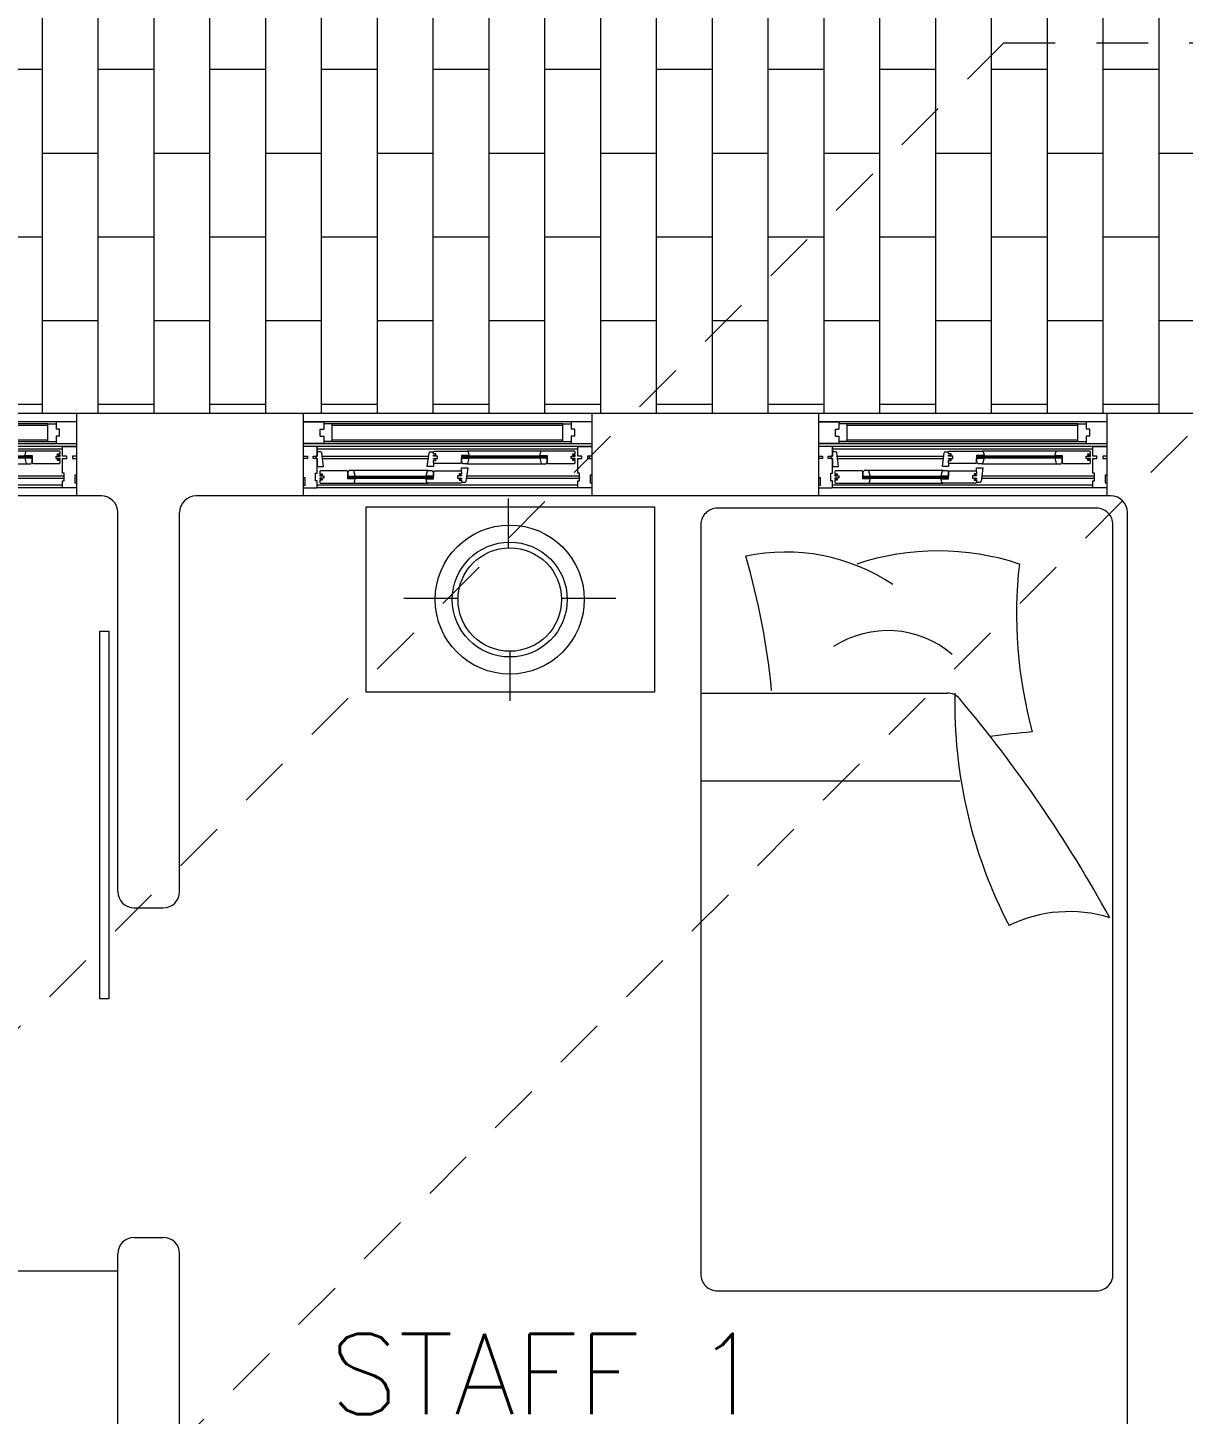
# Model space of a CAD drawing. Header units: metres. Extents: x 8 to 2416, y -346 to 476.
# Drawn here: x 33.083 to 35.887, y 36.924 to 40.29 of the extents above; entities that cross this region are included whole.
import ezdxf

# ---------------------------------------------------------------- set-up
doc = ezdxf.new("R2010")
doc.units = ezdxf.units.M
doc.linetypes.add('0', pattern=[0])
doc.linetypes.add('HIDDEN2', pattern=[0.1875, 0.125, -0.0625])
doc.layers.get('0').update_dxf_attribs({"color": 250, "linetype": '0', "lineweight": 20})
for name, color, linetype, lineweight in [('A-DOOR', 35, 'Continuous', 5), ('A-WALL', 250, 'Continuous', 20), ('baños', 140, 'Continuous', 0), ('cristales', 131, 'Continuous', 0), ('MOBILIARIOS', 252, 'Continuous', 0), ('textos', 7, 'Continuous', 0)]:
    doc.layers.add(name, color=color, linetype=linetype, lineweight=lineweight)
doc.layers.add('hatch piso', color=253, linetype='Continuous', lineweight=0, transparency=0.7)
doc.layers.add('Techos 1', color=7, linetype='HIDDEN2', lineweight=9, true_color=0x42391a)
doc.styles.get("Standard").update_dxf_attribs({"font": 'arial.ttf', "height": 0.1875})

# ---------------------------------------------------------------- blocks, each defined once
blk = doc.blocks.new('Fenton Bead')
at = {"color": 7}
blk.add_lwpolyline([(2.1, 12.5, -0.341999), (0.2, 11), (0, 10.7), (0, 1), (1, 0), (18, 0), (18, 0.5), (14.7, 12.9, 0.339454), (13.2, 14), (4.1, 14, 0.341999)], format="xyb", close=True, dxfattribs=at)
blk = doc.blocks.new('A$C6ca19f56')
at = {"layer": 'A-DOOR', "color": 7}
for p, q in [((0.7, 0.2), (0, 0.2)), ((0.0325, 0.12), (0, 0.12)), ((0, 0.12), (0, 0.097)), ((0.7, 0.12), (0, 0.12)), ((0.034, 0.1185), (0.0325, 0.12)), ((0.034, 0.097), (0.034, 0.1185)), ((0.034, 0.1185), (0.034, 0.097)), ((0.0417, 0.1075), (0.034, 0.1075)), ((0.049, 0.0715), (0.0447, 0.1047)), ((0.301, 0.0715), (0.3053, 0.1047)), ((0.3083, 0.1075), (0.316, 0.1075)), ((0.316, 0.1075), (0.3175, 0.109)), ((0.316, 0.102), (0.316, 0.1075)), ((0.322, 0.102), (0.316, 0.102)), ((0.3175, 0.109), (0.3981, 0.109)), ((0.322, 0.0993), (0.322, 0.102)), ((0.3981, 0.109), (0.4, 0.1075)), ((0.5779, 0.109), (0.3981, 0.109)), ((0.4, 0.1075), (0.402, 0.0995)), ((0.576, 0.1075), (0.574, 0.0995)), ((0.5779, 0.109), (0.576, 0.1075)), ((0.6585, 0.109), (0.5779, 0.109)), ((0.654, 0.0993), (0.654, 0.102)), ((0.654, 0.102), (0.66, 0.102)), ((0.66, 0.1075), (0.6585, 0.109)), ((0.66, 0.102), (0.66, 0.1075)), ((0.666, 0.1185), (0.6675, 0.12)), ((0.666, 0.097), (0.666, 0.1185)), ((0.6675, 0.12), (0.7, 0.12)), ((0.7, 0.12), (0.7, 0.097)), ((0, 0.097), (0.01, 0.097)), ((0.01, 0.091), (0, 0.091)), ((0, 0.091), (0, 0.0445)), ((0.01, 0.097), (0.01, 0.091)), ((0.024, 0.091), (0.024, 0.097)), ((0.024, 0.097), (0.034, 0.097)), ((0.034, 0.091), (0.024, 0.091)), ((0.034, 0.097), (0.0305, 0.097)), ((0.0305, 0.097), (0.0305, 0.091)), ((0.0305, 0.091), (0.034, 0.091)), ((0.034, 0.0555), (0.034, 0.091)), ((0.034, 0.091), (0.034, 0.0715)), ((0.034, 0.0715), (0.049, 0.0715)), ((0.316, 0.0715), (0.301, 0.0715)), ((0.316, 0.097), (0.316, 0.0993)), ((0.316, 0.0993), (0.322, 0.0993)), ((0.326, 0.097), (0.316, 0.097)), ((0.316, 0.089), (0.316, 0.091)), ((0.316, 0.091), (0.326, 0.091)), ((0.322, 0.089), (0.316, 0.089)), ((0.316, 0.0805), (0.316, 0.0863)), ((0.316, 0.0863), (0.322, 0.0863)), ((0.3175, 0.079), (0.316, 0.0805)), ((0.316, 0.0805), (0.316, 0.0715)), ((0.3825, 0.079), (0.3175, 0.079)), ((0.322, 0.0863), (0.322, 0.089)), ((0.326, 0.091), (0.326, 0.097)), ((0.384, 0.0805), (0.3825, 0.079)), ((0.4015, 0.098), (0.384, 0.098)), ((0.384, 0.098), (0.384, 0.0805)), ((0.384, 0.095), (0.389, 0.095)), ((0.384, 0.095), (0.389, 0.095)), ((0.384, 0.0595), (0.384, 0.0685)), ((0.384, 0.0685), (0.399, 0.0685)), ((0.389, 0.097), (0.395, 0.093)), ((0.389, 0.093), (0.395, 0.097)), ((0.399, 0.0685), (0.3947, 0.0353)), ((0.3972, 0.078), (0.5788, 0.078)), ((0.402, 0.0985), (0.4015, 0.098)), ((0.402, 0.0995), (0.402, 0.0985)), ((0.574, 0.0995), (0.574, 0.0985)), ((0.574, 0.0985), (0.5745, 0.098)), ((0.5745, 0.098), (0.592, 0.098)), ((0.587, 0.097), (0.581, 0.093)), ((0.587, 0.093), (0.581, 0.097)), ((0.592, 0.095), (0.587, 0.095)), ((0.592, 0.095), (0.587, 0.095)), ((0.592, 0.098), (0.592, 0.0805)), ((0.592, 0.0805), (0.5935, 0.079)), ((0.5935, 0.079), (0.6585, 0.079)), ((0.65, 0.091), (0.65, 0.097)), ((0.65, 0.097), (0.66, 0.097)), ((0.66, 0.091), (0.65, 0.091)), ((0.66, 0.0993), (0.654, 0.0993)), ((0.654, 0.0863), (0.654, 0.089)), ((0.654, 0.089), (0.66, 0.089)), ((0.66, 0.0863), (0.654, 0.0863)), ((0.6585, 0.079), (0.66, 0.0805)), ((0.66, 0.097), (0.66, 0.0993)), ((0.66, 0.089), (0.66, 0.091)), ((0.66, 0.0805), (0.66, 0.0863)), ((0.676, 0.097), (0.666, 0.097)), ((0.666, 0.0555), (0.666, 0.091)), ((0.666, 0.091), (0.676, 0.091)), ((0.676, 0.091), (0.676, 0.097)), ((0.7, 0.097), (0.69, 0.097)), ((0.69, 0.097), (0.69, 0.091)), ((0.69, 0.091), (0.7, 0.091)), ((0.7, 0.091), (0.7, 0.0505)), ((0, 0.0445), (0.004, 0.0445)), ((0.004, 0.0445), (0.004, 0.0255)), ((0.03, 0.0365), (0.03, 0.0555)), ((0.03, 0.0555), (0.034, 0.0555)), ((0.034, 0.0365), (0.03, 0.0365)), ((0.034, 0.0215), (0.034, 0.0365)), ((0.0415, 0.061), (0.04, 0.0595)), ((0.04, 0.0595), (0.04, 0.0537)), ((0.04, 0.0537), (0.046, 0.0537)), ((0.046, 0.051), (0.04, 0.051)), ((0.04, 0.051), (0.04, 0.049)), ((0.04, 0.049), (0.05, 0.049)), ((0.05, 0.043), (0.04, 0.043)), ((0.04, 0.043), (0.04, 0.0407)), ((0.04, 0.0407), (0.046, 0.0407)), ((0.046, 0.038), (0.04, 0.038)), ((0.04, 0.038), (0.04, 0.0325)), ((0.1065, 0.061), (0.0415, 0.061)), ((0.046, 0.0537), (0.046, 0.051)), ((0.046, 0.0407), (0.046, 0.038)), ((0.05, 0.049), (0.05, 0.043)), ((0.108, 0.0595), (0.1065, 0.061)), ((0.108, 0.042), (0.108, 0.0595)), ((0.108, 0.045), (0.113, 0.045)), ((0.108, 0.045), (0.113, 0.045)), ((0.1255, 0.042), (0.108, 0.042)), ((0.113, 0.043), (0.119, 0.047)), ((0.113, 0.047), (0.119, 0.043)), ((0.3028, 0.062), (0.1212, 0.062)), ((0.124, 0.0325), (0.126, 0.0405)), ((0.126, 0.0415), (0.1255, 0.042)), ((0.126, 0.0405), (0.126, 0.0415)), ((0.298, 0.0415), (0.2985, 0.042)), ((0.298, 0.0405), (0.298, 0.0415)), ((0.3, 0.0325), (0.298, 0.0405)), ((0.2985, 0.042), (0.316, 0.042)), ((0.311, 0.043), (0.305, 0.047)), ((0.311, 0.047), (0.305, 0.043)), ((0.316, 0.045), (0.311, 0.045)), ((0.316, 0.045), (0.311, 0.045)), ((0.316, 0.0595), (0.3175, 0.061)), ((0.316, 0.042), (0.316, 0.0595)), ((0.3175, 0.061), (0.3825, 0.061)), ((0.384, 0.049), (0.374, 0.049)), ((0.374, 0.049), (0.374, 0.043)), ((0.374, 0.043), (0.384, 0.043)), ((0.384, 0.0537), (0.378, 0.0537)), ((0.378, 0.0537), (0.378, 0.051)), ((0.378, 0.051), (0.384, 0.051)), ((0.384, 0.0407), (0.378, 0.0407)), ((0.378, 0.0407), (0.378, 0.038)), ((0.378, 0.038), (0.384, 0.038)), ((0.3825, 0.061), (0.384, 0.0595)), ((0.384, 0.0595), (0.384, 0.0537)), ((0.384, 0.051), (0.384, 0.049)), ((0.384, 0.043), (0.384, 0.0407)), ((0.384, 0.038), (0.384, 0.0325)), ((0.67, 0.0555), (0.666, 0.0555)), ((0.666, 0.0215), (0.666, 0.0365)), ((0.666, 0.0365), (0.67, 0.0365)), ((0.67, 0.0365), (0.67, 0.0555)), ((0.7, 0.0505), (0.696, 0.0505)), ((0.696, 0.0505), (0.696, 0.0315)), ((0.004, 0.0255), (0, 0.0255)), ((0, 0.0255), (0, 0.0215)), ((0, 0.0215), (0.0015, 0.02)), ((0.7, 0), (0, 0)), ((0.0015, 0.02), (0.0325, 0.02)), ((0.0325, 0.02), (0.034, 0.0215)), ((0.6675, 0.02), (0.0325, 0.02)), ((0.04, 0.0325), (0.0415, 0.031)), ((0.0415, 0.031), (0.1221, 0.031)), ((0.1221, 0.031), (0.124, 0.0325)), ((0.1221, 0.031), (0.3019, 0.031)), ((0.3019, 0.031), (0.3, 0.0325)), ((0.3825, 0.031), (0.3019, 0.031)), ((0.384, 0.0325), (0.3825, 0.031)), ((0.3917, 0.0325), (0.384, 0.0325)), ((0.6675, 0.02), (0.666, 0.0215)), ((0.6985, 0.02), (0.6675, 0.02)), ((0.696, 0.0315), (0.7, 0.0315)), ((0.7, 0.0215), (0.6985, 0.02)), ((0.7, 0.0315), (0.7, 0.0215))]:
    blk.add_line(p, q, dxfattribs=at)
at = {"layer": 'A-DOOR', "extrusion": (0, 0, -1)}
for p, q in [((0.7, 0.18), (0, 0.18)), ((0.0413, 0.1622), (0.05, 0.1622)), ((0.0413, 0.1448), (0.0413, 0.1622)), ((0.0413, 0.1448), (0.05, 0.1448)), ((0.6587, 0.1622), (0.65, 0.1622)), ((0.6587, 0.1448), (0.65, 0.1448)), ((0.6587, 0.1448), (0.6587, 0.1622)), ((0, 0.127), (0.7, 0.127))]:
    blk.add_line(p, q, dxfattribs=at)
at = {"layer": 'A-DOOR'}
for p, q in [((0.07, 0.175), (0.05, 0.175)), ((0.07, 0.132), (0.07, 0.175)), ((0.63, 0.1711), (0.07, 0.1711)), ((0.07, 0.1359), (0.07, 0.1711)), ((0.63, 0.132), (0.63, 0.175)), ((0.63, 0.175), (0.65, 0.175)), ((0.63, 0.1359), (0.63, 0.1711)), ((0.07, 0.1359), (0.63, 0.1359)), ((0.07, 0.132), (0.05, 0.132)), ((0.63, 0.132), (0.65, 0.132))]:
    blk.add_line(p, q, dxfattribs=at)
at = {"layer": 'A-DOOR', "color": 9, "true_color": 0xc7c8ca}
for p, q in [((0.63, 0.175), (0.07, 0.175)), ((0.05, 0.132), (0.63, 0.132))]:
    blk.add_line(p, q, dxfattribs=at)
at = {"layer": 'A-DOOR', "color": 8}
for p, q in [((0.666, 0.114), (0.034, 0.114)), ((0.0457, 0.097), (0.3043, 0.097)), ((0.0465, 0.091), (0.3035, 0.091)), ((0.3957, 0.043), (0.67, 0.043)), ((0.3965, 0.049), (0.67, 0.049)), ((0.666, 0.026), (0.034, 0.026))]:
    blk.add_line(p, q, dxfattribs=at)
at = {"layer": 'A-DOOR', "extrusion": (0, 0, -1)}
for points in [[(0, 0.18), (-0.05, 0.18), (-0.05, 0.1622)], [(-0.7, 0.18), (-0.65, 0.18), (-0.65, 0.1622)], [(-0.05, 0.1448), (-0.05, 0.127), (0, 0.127)], [(-0.65, 0.1448), (-0.65, 0.127), (-0.7, 0.127)]]:
    blk.add_lwpolyline(points, dxfattribs=at)
at = {"layer": 'A-DOOR', "color": 7}
for points in [[(0.384, 0.095), (0.389, 0.095), (0.389, 0.095), (0.384, 0.095)], [(0.587, 0.093), (0.389, 0.093), (0.389, 0.097), (0.587, 0.097)], [(0.587, 0.097), (0.389, 0.097), (0.389, 0.093), (0.587, 0.093)], [(0.389, 0.097), (0.395, 0.097), (0.395, 0.093), (0.389, 0.093)], [(0.4015, 0.098), (0.3895, 0.098), (0.3895, 0.097), (0.4015, 0.097)], [(0.4015, 0.093), (0.3895, 0.093), (0.3895, 0.092), (0.4015, 0.092)], [(0.395, 0.097), (0.4, 0.097), (0.4, 0.093), (0.395, 0.093)], [(0.5745, 0.098), (0.5865, 0.098), (0.5865, 0.097), (0.5745, 0.097)], [(0.5745, 0.093), (0.5865, 0.093), (0.5865, 0.092), (0.5745, 0.092)], [(0.581, 0.097), (0.576, 0.097), (0.576, 0.093), (0.581, 0.093)], [(0.587, 0.097), (0.581, 0.097), (0.581, 0.093), (0.587, 0.093)], [(0.592, 0.095), (0.587, 0.095), (0.587, 0.095), (0.592, 0.095)], [(0.108, 0.045), (0.113, 0.045), (0.113, 0.045), (0.108, 0.045)], [(0.113, 0.043), (0.119, 0.043), (0.119, 0.047), (0.113, 0.047)], [(0.113, 0.047), (0.311, 0.047), (0.311, 0.043), (0.113, 0.043)], [(0.113, 0.043), (0.311, 0.043), (0.311, 0.047), (0.113, 0.047)], [(0.1255, 0.047), (0.1135, 0.047), (0.1135, 0.048), (0.1255, 0.048)], [(0.1255, 0.042), (0.1135, 0.042), (0.1135, 0.043), (0.1255, 0.043)], [(0.119, 0.043), (0.124, 0.043), (0.124, 0.047), (0.119, 0.047)], [(0.2985, 0.047), (0.3105, 0.047), (0.3105, 0.048), (0.2985, 0.048)], [(0.2985, 0.042), (0.3105, 0.042), (0.3105, 0.043), (0.2985, 0.043)], [(0.305, 0.043), (0.3, 0.043), (0.3, 0.047), (0.305, 0.047)], [(0.311, 0.043), (0.305, 0.043), (0.305, 0.047), (0.311, 0.047)], [(0.316, 0.045), (0.311, 0.045), (0.311, 0.045), (0.316, 0.045)]]:
    blk.add_lwpolyline(points, close=True, dxfattribs=at)
for centre, start, end in [((0.0417, 0.1045), 4.2891, 90.0015), ((0.3083, 0.1045), 89.9985, 175.7109), ((0.3917, 0.0355), 269.9985, 355.7109)]:
    blk.add_arc(centre, 0.003, start, end, dxfattribs=at)
at = {"layer": 'cristales', "const_width": 0.004}
for points in [[(0.576, 0.095), (0.4, 0.095)], [(0.124, 0.045), (0.3, 0.045)]]:
    blk.add_lwpolyline(points, dxfattribs=at)
at = {"layer": 'A-DOOR', "color": 7, "yscale": 0.001000000023175567, "zscale": 0.001000000023175567, "rotation": 180}
for p, xscale in [((0.384, 0.092), -0.001000000023175567), ((0.592, 0.092), 0.001000000023175567)]:
    blk.add_blockref('Fenton Bead', p, dxfattribs=dict(at, xscale=xscale))
at = {"layer": 'A-DOOR', "color": 7, "yscale": 0.001000000023175567, "zscale": 0.001000000023175567}
for p, xscale in [((0.108, 0.048), 0.001000000023175567), ((0.316, 0.048), -0.001000000023175567)]:
    blk.add_blockref('Fenton Bead', p, dxfattribs=dict(at, xscale=xscale))
blk = doc.blocks.new('PL BASE 1N NASAS 09')
at = {"layer": 'A-DOOR'}
blk.add_lwpolyline([(-117.1245, -49.3782), (-117.1028, -49.3782), (-117.1028, -50.2702), (-117.1245, -50.2702)], close=True, dxfattribs=at)
at = {"layer": 'A-WALL'}
for p, q in [((-117.1811, -48.8497), (-117.1811, -49.0497)), ((-116.6311, -48.8497), (-116.6311, -49.0497)), ((-115.9311, -48.8497), (-115.9311, -49.0497)), ((-115.3811, -48.8497), (-115.3811, -49.0497)), ((-114.6811, -48.8497), (-114.6811, -49.0497)), ((-117.1211, -49.0497), (-117.1811, -49.0497)), ((-116.6311, -49.0497), (-116.8911, -49.0497)), ((-114.6711, -49.0497), (-115.9311, -49.0497)), ((-117.0811, -50.0097), (-117.0811, -49.0897)), ((-116.9311, -50.0097), (-116.9311, -49.0897)), ((-114.6311, -52.4997), (-114.6311, -49.0897)), ((-117.0411, -50.0497), (-116.9711, -50.0497)), ((-117.0411, -50.8497), (-116.9711, -50.8497)), ((-117.0811, -51.8097), (-117.0811, -50.8897)), ((-116.9311, -52.4597), (-116.9311, -50.8897))]:
    blk.add_line(p, q, dxfattribs=at)
for points in [[(-116.6311, -48.8497), (-117.1811, -48.8497)], [(-115.3811, -48.8497), (-115.9311, -48.8497)]]:
    blk.add_lwpolyline(points, dxfattribs=at)
blk.add_lwpolyline([(-114.4311, -53.4497), (-114.4311, -49.4897, -0.414214), (-114.3911, -49.4497), (-113.8711, -49.4497, 0.414214), (-113.8311, -49.4097), (-113.8311, -49.2897, 0.414214), (-113.8711, -49.2497), (-114.3911, -49.2497, -0.414214), (-114.4311, -49.2097), (-114.4311, -48.8897, 0.414214), (-114.4711, -48.8497), (-114.6811, -48.8497)], format="xyb", dxfattribs=at)
for centre, start, end in [((-117.1211, -49.0897), 0, 90), ((-116.8911, -49.0897), 90, 180), ((-114.6711, -49.0897), 0, 90), ((-117.0411, -50.0097), 180, 270), ((-116.9711, -50.0097), 270, 360), ((-117.0411, -50.8897), 90, 180), ((-116.9711, -50.8897), 360, 90)]:
    blk.add_arc(centre, 0.04, start, end, dxfattribs=at)
at = {"layer": 'baños'}
blk.add_line((-118.3561, -50.9307), (-117.0811, -50.9307), dxfattribs=at)
at = {"layer": 'Techos 1'}
for p, q in [((-114.9311, -42.5497), (-114.9311, -47.9497)), ((-114.9311, -47.9497), (-118.0811, -51.0997)), ((-113.5311, -47.9497), (-117.6311, -52.0497)), ((-114.9311, -47.9497), (-113.5311, -47.9497))]:
    blk.add_line(p, q, dxfattribs=at)
at = {"color": 1}
for p in [(-117.8811, -49.0497), (-116.6311, -49.0497), (-115.3811, -49.0497)]:
    blk.add_blockref('A$C6ca19f56', p, dxfattribs=at)
at = {"layer": 'textos', "insert": (-116.7008, -51.2785), "char_height": 0.195, "width": 3.404877, "attachment_point": 7}
blk.add_mtext('{\\Fromans|c0; STAFF 1}', dxfattribs=at)
blk = doc.blocks.new('SBED BL22')
at = {"layer": 'MOBILIARIOS'}
for p, q in [((0.0024, -0.4088), (0.5977, -0.4088)), ((0.0024, -0.622), (0.6287, -0.622))]:
    blk.add_line(p, q, dxfattribs=at)
blk.add_lwpolyline([(1, -1.82), (1, 0, 0.414214), (0.96, 0.04), (0.04, 0.04, 0.414214), (0, 0), (0, -1.82, 0.414214), (0.04, -1.86), (0.96, -1.86, 0.414214)], format="xyb", close=True, dxfattribs=at)
for centre, radius, start, end in [((0.206, -0.5325), 0.4662, 56.115, 102.0188), ((0.5755, -0.6929), 0.6292, 71.7279, 108.2721), ((-1.5957, -0.5731), 1.7755, 5.5112, 16.2393), ((1.8554, -0.2171), 1.0894, 173.5834, 195.2056), ((0.4533, -0.4985), 0.2414, 49.5381, 122.9919), ((0.5977, -0.4488), 0.04, 40.117, 90), ((1.7867, -0.4334), 1.1707, 178.7966, 207.447), ((-1.8433, -2.5056), 3.232, 28.6854, 40.117), ((1.0264, -3.0153), 2.5222, 95.0578, 97.3886), ((0.8936, -1.272), 0.3327, 72.799, 116.0068)]:
    blk.add_arc(centre, radius, start, end, dxfattribs=at)
blk = doc.blocks.new('PL MUEBLES 1N NASAS 09')
at = {"layer": 'hatch piso'}
h = blk.add_hatch(dxfattribs=at)
h.set_pattern_fill('AR-BRSTD', color=256, scale=0.002, angle=-90)
h.set_pattern_definition([(270, (-8.74588, 232.01007), (0.1354836, -2e-17), []), (0, (-8.74588, 232.01007), (0.1354836, 0.2032), [0.1354836, -0.1354836])])
edge = h.paths.add_edge_path()
edge.add_line((62.3305, 47.1481), (63.2305, 47.1481))
edge.add_line((63.2305, 47.1481), (63.2305, 48.4481))
edge.add_line((63.2305, 48.4481), (56.5331, 48.4481))
edge.add_line((56.5331, 48.4481), (56.5331, 48.2731))
edge.add_line((56.5331, 48.2731), (56.3831, 48.2731))
edge.add_line((56.3831, 48.2731), (56.3831, 48.4536))
edge.add_line((56.3831, 48.4536), (54.5879, 48.4536))
edge.add_line((54.5879, 48.4536), (54.5879, 46.9481))
edge.add_line((54.5879, 46.9481), (55.8257, 46.9481))
edge.add_arc((55.8755, 46.9973), 0.07, 180, 224.6727, ccw=False)
edge.add_line((55.8055, 46.9973), (55.8055, 47.1073))
edge.add_arc((55.8755, 47.1073), 0.07, 90, 180, ccw=False)
edge.add_line((55.8755, 47.1773), (55.9855, 47.1773))
edge.add_arc((55.9855, 47.1073), 0.07, 0, 90, ccw=False)
edge.add_line((56.0555, 47.1073), (56.0555, 46.9973))
edge.add_arc((55.9855, 46.9973), 0.07, -44.6727, 0, ccw=False)
edge.add_line((56.0353, 46.9481), (59.0257, 46.9481))
edge.add_arc((59.0755, 46.9973), 0.07, 180, 224.6728, ccw=False)
edge.add_line((59.0055, 46.9973), (59.0055, 47.1073))
edge.add_arc((59.0755, 47.1073), 0.07, 90, 180, ccw=False)
edge.add_line((59.0755, 47.1773), (59.1855, 47.1773))
edge.add_arc((59.1855, 47.1073), 0.07, 0, 90, ccw=False)
edge.add_line((59.2555, 47.1073), (59.2555, 46.9973))
edge.add_arc((59.1855, 46.9973), 0.07, -90, 0, ccw=False)
edge.add_line((59.1855, 46.9273), (59.0755, 46.9273))
edge.add_arc((59.0755, 46.9973), 0.07, 229.9948, 270, ccw=False)
edge.add_line((59.0305, 46.9437), (59.0305, 44.972))
edge.add_arc((59.0755, 44.9184), 0.07, 90, 130.0052, ccw=False)
edge.add_line((59.0755, 44.9884), (59.1855, 44.9884))
edge.add_arc((59.1855, 44.9184), 0.07, 0, 90, ccw=False)
edge.add_line((59.2555, 44.9184), (59.2555, 44.8084))
edge.add_arc((59.1855, 44.8084), 0.07, -90, 0, ccw=False)
edge.add_line((59.1855, 44.7384), (59.0755, 44.7384))
edge.add_arc((59.0755, 44.8084), 0.07, 229.9948, 270, ccw=False)
edge.add_line((59.0305, 44.7548), (59.0305, 41.172))
edge.add_arc((59.0755, 41.1184), 0.07, 90, 130.0052, ccw=False)
edge.add_line((59.0755, 41.1884), (59.1855, 41.1884))
edge.add_arc((59.1855, 41.1184), 0.07, 0, 90, ccw=False)
edge.add_line((59.2555, 41.1184), (59.2555, 41.0084))
edge.add_arc((59.1855, 41.0084), 0.07, -90, 0, ccw=False)
edge.add_line((59.1855, 40.9384), (59.0755, 40.9384))
edge.add_arc((59.0755, 41.0084), 0.07, 180, 270, ccw=False)
edge.add_line((59.0055, 41.0084), (59.0055, 41.1184))
edge.add_arc((59.0755, 41.1184), 0.07, 149.8481, 180, ccw=False)
edge.add_line((59.0149, 41.1535), (56.0391, 41.1535))
edge.add_arc((55.9855, 41.1085), 0.07, 0, 40.0052, ccw=False)
edge.add_line((56.0555, 41.1085), (56.0555, 40.9985))
edge.add_arc((55.9855, 40.9985), 0.07, -90, 0, ccw=False)
edge.add_line((55.9855, 40.9285), (55.8755, 40.9285))
edge.add_arc((55.8755, 40.9985), 0.07, 180, 270, ccw=False)
edge.add_line((55.8055, 40.9985), (55.8055, 41.1085))
edge.add_arc((55.8755, 41.1085), 0.07, 139.9948, 180, ccw=False)
edge.add_line((55.8219, 41.1535), (50.4363, 41.1535))
edge.add_arc((50.3827, 41.1085), 0.07, 0, 40.0052, ccw=False)
edge.add_line((50.4527, 41.1085), (50.4527, 40.9985))
edge.add_arc((50.3827, 40.9985), 0.07, -90, 0, ccw=False)
edge.add_line((50.3827, 40.9285), (50.2727, 40.9285))
edge.add_arc((50.2727, 40.9985), 0.07, 180, 270, ccw=False)
edge.add_line((50.2027, 40.9985), (50.2027, 41.1085))
edge.add_arc((50.2727, 41.1085), 0.07, 139.9948, 180, ccw=False)
edge.add_line((50.2191, 41.1535), (46.4305, 41.1535))
edge.add_line((46.4305, 41.1535), (46.4305, 40.9535))
edge.add_line((46.4305, 40.9535), (44.3305, 40.9535))
edge.add_line((44.3305, 40.9535), (44.3305, 39.3536))
edge.add_line((44.3305, 39.3536), (47.8305, 39.3536))
edge.add_line((47.8305, 39.3536), (47.8305, 38.9536))
edge.add_line((47.8305, 38.9536), (62.3305, 38.9536))
edge.add_line((62.3305, 38.9536), (62.3305, 47.1481))
at = {"layer": 'MOBILIARIOS'}
for p, q in [((46.1285, 39.0276), (46.1285, 39.1476)), ((45.8742, 38.9057), (46.006, 38.9057)), ((46.257, 38.9059), (46.3888, 38.9059)), ((46.1327, 38.6565), (46.1327, 38.7765))]:
    blk.add_line(p, q, dxfattribs=at)
blk.add_lwpolyline([(46.4827, 39.1271), (46.4827, 38.6771), (45.7827, 38.6769), (45.7827, 39.1269)], close=True, dxfattribs=at)
for radius in [0.1809, 0.1394, 0.1256]:
    blk.add_circle((46.1315, 38.9021), radius, dxfattribs=at)
at = {"layer": 'baños'}
blk.add_blockref('PL BASE 1N NASAS 09', (162.2615, 88.2033), dxfattribs=at)
at = {"layer": 'MOBILIARIOS', "rotation": 0.00250188729231864}
blk.add_blockref('SBED BL22', (46.5953, 39.0838), dxfattribs=at)

msp = doc.modelspace()

# ---------------------------------------------------------------- block references
msp.add_blockref('PL MUEBLES 1N NASAS 09', (-11.8789, 0))

doc.saveas('drawing.dxf')
